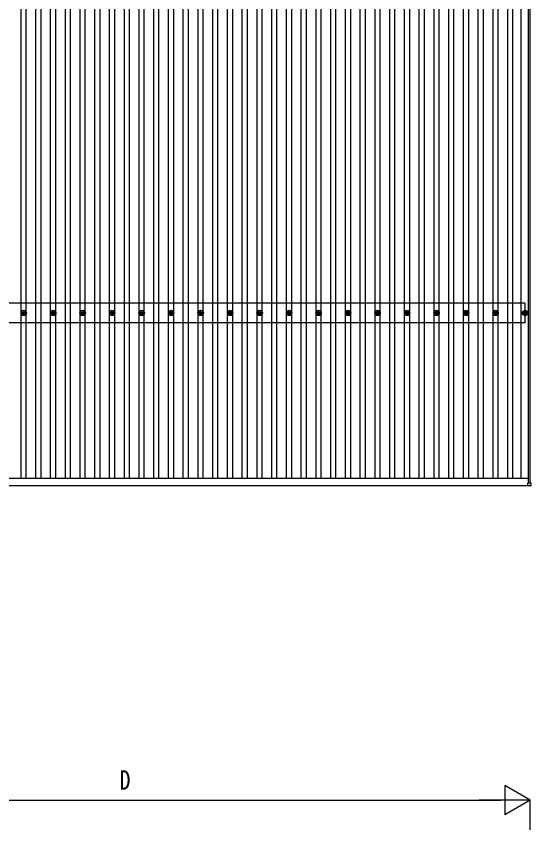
# Model space of a CAD drawing. Units: millimetres, scale not verified. Extents: x -16820 to 16820, y -11880 to 11880.
# Drawn here: x -12152 to -8663, y 804 to 6319 of the extents above; entities that cross this region are included whole.
import ezdxf
from ezdxf.enums import TextEntityAlignment as Align

# ---------------------------------------------------------------- set-up
doc = ezdxf.new("R2010")
doc.units = ezdxf.units.MM
doc.header["$LTSCALE"] = 50
for name, color, linetype in [('0-5_YKK_13', 4, 'Continuous'), ('0-6_YKK_A1', 4, 'Continuous'), ('0-7_YKK_D', 6, 'Continuous')]:
    doc.layers.add(name, color=color, linetype=linetype)
doc.styles.add('ＭＳ ゴシック', font='')
doc.styles.get('ＭＳ ゴシック').set_extended_font_data('MS Gothic')

msp = doc.modelspace()

# ---------------------------------------------------------------- linework, layer by layer
at = {"layer": '0-5_YKK_13'}
for p, q in [((-12111.4, 4309.42), (-12106.99, 4309.42)), ((-12111.4, 4305.92), (-12106.99, 4305.92)), ((-12103.15, 4317.67), (-12103.15, 4313.25)), ((-12103.15, 4302.09), (-12103.15, 4297.67)), ((-12099.65, 4317.67), (-12099.65, 4313.25)), ((-12099.65, 4302.09), (-12099.65, 4297.67)), ((-12095.82, 4309.42), (-12091.4, 4309.42)), ((-12095.82, 4305.92), (-12091.4, 4305.92)), ((-11911.4, 4309.42), (-11906.99, 4309.42)), ((-11911.4, 4305.92), (-11906.99, 4305.92)), ((-11903.15, 4317.67), (-11903.15, 4313.25)), ((-11903.15, 4302.09), (-11903.15, 4297.67)), ((-11899.65, 4317.67), (-11899.65, 4313.25)), ((-11899.65, 4302.09), (-11899.65, 4297.67)), ((-11895.82, 4309.42), (-11891.4, 4309.42)), ((-11895.82, 4305.92), (-11891.4, 4305.92)), ((-11711.4, 4309.42), (-11706.99, 4309.42)), ((-11711.4, 4305.92), (-11706.99, 4305.92)), ((-11703.15, 4317.67), (-11703.15, 4313.25)), ((-11703.15, 4302.09), (-11703.15, 4297.67)), ((-11699.65, 4317.67), (-11699.65, 4313.25)), ((-11699.65, 4302.09), (-11699.65, 4297.67)), ((-11695.82, 4309.42), (-11691.4, 4309.42)), ((-11695.82, 4305.92), (-11691.4, 4305.92)), ((-11511.4, 4309.42), (-11506.99, 4309.42)), ((-11511.4, 4305.92), (-11506.99, 4305.92)), ((-11503.15, 4317.67), (-11503.15, 4313.25)), ((-11503.15, 4302.09), (-11503.15, 4297.67)), ((-11499.65, 4317.67), (-11499.65, 4313.25)), ((-11499.65, 4302.09), (-11499.65, 4297.67)), ((-11495.82, 4309.42), (-11491.4, 4309.42)), ((-11495.82, 4305.92), (-11491.4, 4305.92)), ((-11311.4, 4309.42), (-11306.99, 4309.42)), ((-11311.4, 4305.92), (-11306.99, 4305.92)), ((-11303.15, 4317.67), (-11303.15, 4313.25)), ((-11303.15, 4302.09), (-11303.15, 4297.67)), ((-11299.65, 4317.67), (-11299.65, 4313.25)), ((-11299.65, 4302.09), (-11299.65, 4297.67)), ((-11295.82, 4309.42), (-11291.4, 4309.42)), ((-11295.82, 4305.92), (-11291.4, 4305.92)), ((-11111.4, 4309.42), (-11106.99, 4309.42)), ((-11111.4, 4305.92), (-11106.99, 4305.92)), ((-11103.15, 4317.67), (-11103.15, 4313.25)), ((-11103.15, 4302.09), (-11103.15, 4297.67)), ((-11099.65, 4317.67), (-11099.65, 4313.25)), ((-11099.65, 4302.09), (-11099.65, 4297.67)), ((-11095.82, 4309.42), (-11091.4, 4309.42)), ((-11095.82, 4305.92), (-11091.4, 4305.92)), ((-10911.4, 4309.42), (-10906.99, 4309.42)), ((-10911.4, 4305.92), (-10906.99, 4305.92)), ((-10903.15, 4317.67), (-10903.15, 4313.25)), ((-10903.15, 4302.09), (-10903.15, 4297.67)), ((-10899.65, 4317.67), (-10899.65, 4313.25)), ((-10899.65, 4302.09), (-10899.65, 4297.67)), ((-10895.82, 4309.42), (-10891.4, 4309.42)), ((-10895.82, 4305.92), (-10891.4, 4305.92)), ((-10711.4, 4309.42), (-10706.99, 4309.42)), ((-10711.4, 4305.92), (-10706.99, 4305.92)), ((-10703.15, 4317.67), (-10703.15, 4313.25)), ((-10703.15, 4302.09), (-10703.15, 4297.67)), ((-10699.65, 4317.67), (-10699.65, 4313.25)), ((-10699.65, 4302.09), (-10699.65, 4297.67)), ((-10695.82, 4309.42), (-10691.4, 4309.42)), ((-10695.82, 4305.92), (-10691.4, 4305.92)), ((-10511.4, 4309.42), (-10506.99, 4309.42)), ((-10511.4, 4305.92), (-10506.99, 4305.92)), ((-10503.15, 4317.67), (-10503.15, 4313.25)), ((-10503.15, 4302.09), (-10503.15, 4297.67)), ((-10499.65, 4317.67), (-10499.65, 4313.25)), ((-10499.65, 4302.09), (-10499.65, 4297.67)), ((-10495.82, 4309.42), (-10491.4, 4309.42)), ((-10495.82, 4305.92), (-10491.4, 4305.92)), ((-10311.4, 4309.42), (-10306.99, 4309.42)), ((-10311.4, 4305.92), (-10306.99, 4305.92)), ((-10303.15, 4317.67), (-10303.15, 4313.25)), ((-10303.15, 4302.09), (-10303.15, 4297.67)), ((-10299.65, 4317.67), (-10299.65, 4313.25)), ((-10299.65, 4302.09), (-10299.65, 4297.67)), ((-10295.82, 4309.42), (-10291.4, 4309.42)), ((-10295.82, 4305.92), (-10291.4, 4305.92)), ((-10111.4, 4309.42), (-10106.99, 4309.42)), ((-10111.4, 4305.92), (-10106.99, 4305.92)), ((-10103.15, 4317.67), (-10103.15, 4313.25)), ((-10103.15, 4302.09), (-10103.15, 4297.67)), ((-10099.65, 4317.67), (-10099.65, 4313.25)), ((-10099.65, 4302.09), (-10099.65, 4297.67)), ((-10095.82, 4309.42), (-10091.4, 4309.42)), ((-10095.82, 4305.92), (-10091.4, 4305.92)), ((-9911.4, 4309.42), (-9906.99, 4309.42)), ((-9911.4, 4305.92), (-9906.99, 4305.92)), ((-9903.15, 4317.67), (-9903.15, 4313.25)), ((-9903.15, 4302.09), (-9903.15, 4297.67)), ((-9899.65, 4317.67), (-9899.65, 4313.25)), ((-9899.65, 4302.09), (-9899.65, 4297.67)), ((-9895.82, 4309.42), (-9891.4, 4309.42)), ((-9895.82, 4305.92), (-9891.4, 4305.92)), ((-9711.4, 4309.42), (-9706.99, 4309.42)), ((-9711.4, 4305.92), (-9706.99, 4305.92)), ((-9703.15, 4317.67), (-9703.15, 4313.25)), ((-9703.15, 4302.09), (-9703.15, 4297.67)), ((-9699.65, 4317.67), (-9699.65, 4313.25)), ((-9699.65, 4302.09), (-9699.65, 4297.67)), ((-9695.82, 4309.42), (-9691.4, 4309.42)), ((-9695.82, 4305.92), (-9691.4, 4305.92)), ((-9511.4, 4309.42), (-9506.99, 4309.42)), ((-9511.4, 4305.92), (-9506.99, 4305.92)), ((-9503.15, 4317.67), (-9503.15, 4313.25)), ((-9503.15, 4302.09), (-9503.15, 4297.67)), ((-9499.65, 4317.67), (-9499.65, 4313.25)), ((-9499.65, 4302.09), (-9499.65, 4297.67)), ((-9495.82, 4309.42), (-9491.4, 4309.42)), ((-9495.82, 4305.92), (-9491.4, 4305.92)), ((-9311.4, 4309.42), (-9306.99, 4309.42)), ((-9311.4, 4305.92), (-9306.99, 4305.92)), ((-9303.15, 4317.67), (-9303.15, 4313.25)), ((-9303.15, 4302.09), (-9303.15, 4297.67)), ((-9299.65, 4317.67), (-9299.65, 4313.25)), ((-9299.65, 4302.09), (-9299.65, 4297.67)), ((-9295.82, 4309.42), (-9291.4, 4309.42)), ((-9295.82, 4305.92), (-9291.4, 4305.92)), ((-9111.4, 4309.42), (-9106.99, 4309.42)), ((-9111.4, 4305.92), (-9106.99, 4305.92)), ((-9103.15, 4317.67), (-9103.15, 4313.25)), ((-9103.15, 4302.09), (-9103.15, 4297.67)), ((-9099.65, 4317.67), (-9099.65, 4313.25)), ((-9099.65, 4302.09), (-9099.65, 4297.67)), ((-9095.82, 4309.42), (-9091.4, 4309.42)), ((-9095.82, 4305.92), (-9091.4, 4305.92)), ((-8911.4, 4309.42), (-8906.99, 4309.42)), ((-8911.4, 4305.92), (-8906.99, 4305.92)), ((-8903.15, 4317.67), (-8903.15, 4313.25)), ((-8903.15, 4302.09), (-8903.15, 4297.67)), ((-8899.65, 4317.67), (-8899.65, 4313.25)), ((-8899.65, 4302.09), (-8899.65, 4297.67)), ((-8895.82, 4309.42), (-8891.4, 4309.42)), ((-8895.82, 4305.92), (-8891.4, 4305.92)), ((-8711.4, 4309.42), (-8706.99, 4309.42)), ((-8711.4, 4305.92), (-8706.99, 4305.92)), ((-8703.15, 4317.67), (-8703.15, 4313.25)), ((-8703.15, 4302.09), (-8703.15, 4297.67)), ((-8699.65, 4317.67), (-8699.65, 4313.25)), ((-8699.65, 4302.09), (-8699.65, 4297.67)), ((-8695.82, 4309.42), (-8691.4, 4309.42)), ((-8695.82, 4305.92), (-8691.4, 4305.92)), ((-8683.1, 3136.76), (-8683.1, 3154.76)), ((-8682.1, 3155.76), (-8664.1, 3155.76)), ((-8663.1, 3154.76), (-8663.1, 3136.76)), ((-8664.1, 3135.76), (-8682.1, 3135.76))]:
    msp.add_line(p, q, dxfattribs=at)
for centre, radius in [((-12101.4, 4307.67), 18.25), ((-12101.4, 4307.67), 10.15), ((-12101.4, 4307.67), 5.85), ((-12101.4, 4307.67), 5.25), ((-11901.4, 4307.67), 18.25), ((-11901.4, 4307.67), 10.15), ((-11901.4, 4307.67), 5.85), ((-11901.4, 4307.67), 5.25), ((-11701.4, 4307.67), 18.25), ((-11701.4, 4307.67), 10.15), ((-11701.4, 4307.67), 5.85), ((-11701.4, 4307.67), 5.25), ((-11501.4, 4307.67), 18.25), ((-11501.4, 4307.67), 10.15), ((-11501.4, 4307.67), 5.85), ((-11501.4, 4307.67), 5.25), ((-11301.4, 4307.67), 18.25), ((-11301.4, 4307.67), 10.15), ((-11301.4, 4307.67), 5.85), ((-11301.4, 4307.67), 5.25), ((-11101.4, 4307.67), 18.25), ((-11101.4, 4307.67), 10.15), ((-11101.4, 4307.67), 5.85), ((-11101.4, 4307.67), 5.25), ((-10901.4, 4307.67), 18.25), ((-10901.4, 4307.67), 10.15), ((-10901.4, 4307.67), 5.85), ((-10901.4, 4307.67), 5.25), ((-10701.4, 4307.67), 18.25), ((-10701.4, 4307.67), 10.15), ((-10701.4, 4307.67), 5.85), ((-10701.4, 4307.67), 5.25), ((-10501.4, 4307.67), 18.25), ((-10501.4, 4307.67), 10.15), ((-10501.4, 4307.67), 5.85), ((-10501.4, 4307.67), 5.25), ((-10301.4, 4307.67), 18.25), ((-10301.4, 4307.67), 10.15), ((-10301.4, 4307.67), 5.85), ((-10301.4, 4307.67), 5.25), ((-10101.4, 4307.67), 18.25), ((-10101.4, 4307.67), 10.15), ((-10101.4, 4307.67), 5.85), ((-10101.4, 4307.67), 5.25), ((-9901.4, 4307.67), 18.25), ((-9901.4, 4307.67), 10.15), ((-9901.4, 4307.67), 5.85), ((-9901.4, 4307.67), 5.25), ((-9701.4, 4307.67), 18.25), ((-9701.4, 4307.67), 10.15), ((-9701.4, 4307.67), 5.85), ((-9701.4, 4307.67), 5.25), ((-9501.4, 4307.67), 18.25), ((-9501.4, 4307.67), 10.15), ((-9501.4, 4307.67), 5.85), ((-9501.4, 4307.67), 5.25), ((-9301.4, 4307.67), 18.25), ((-9301.4, 4307.67), 10.15), ((-9301.4, 4307.67), 5.85), ((-9301.4, 4307.67), 5.25), ((-9101.4, 4307.67), 18.25), ((-9101.4, 4307.67), 10.15), ((-9101.4, 4307.67), 5.85), ((-9101.4, 4307.67), 5.25), ((-8901.4, 4307.67), 18.25), ((-8901.4, 4307.67), 10.15), ((-8901.4, 4307.67), 5.85), ((-8901.4, 4307.67), 5.25), ((-8701.4, 4307.67), 18.25), ((-8701.4, 4307.67), 10.15), ((-8701.4, 4307.67), 5.85), ((-8701.4, 4307.67), 5.25)]:
    msp.add_circle(centre, radius, dxfattribs=at)
for centre, start, end in [((-8682.1, 3154.76), 90, 180), ((-8664.1, 3154.76), 0, 90), ((-8682.1, 3136.76), 180, 270), ((-8664.1, 3136.76), 270, 0)]:
    msp.add_arc(centre, 1, start, end, dxfattribs=at)
at = {"layer": '0-6_YKK_A1'}
for p, q in [((-8678.4, 3155.73), (-8678.4, 8554.15)), ((-8666.4, 3155.73), (-8666.4, 8554.15)), ((-12018.9, 3187.05), (-12018.9, 8528.06)), ((-11983.9, 3187.05), (-11983.9, 8528.06)), ((-11818.9, 3187.05), (-11818.9, 8528.06)), ((-11783.9, 3187.05), (-11783.9, 8528.06)), ((-11618.9, 3187.05), (-11618.9, 8528.06)), ((-11583.9, 3187.05), (-11583.9, 8528.06)), ((-11418.9, 3187.05), (-11418.9, 8528.06)), ((-11383.9, 3187.05), (-11383.9, 8528.06)), ((-11218.9, 3187.05), (-11218.9, 8528.06)), ((-11183.9, 3187.05), (-11183.9, 8528.06)), ((-11018.9, 3187.05), (-11018.9, 8528.06)), ((-10983.9, 3187.05), (-10983.9, 8528.06)), ((-10818.9, 3187.05), (-10818.9, 8528.06)), ((-10783.9, 3187.05), (-10783.9, 8528.06)), ((-10618.9, 3187.05), (-10618.9, 8528.06)), ((-10583.9, 3187.05), (-10583.9, 8528.06)), ((-10418.9, 3187.05), (-10418.9, 8528.06)), ((-10383.9, 3187.05), (-10383.9, 8528.06)), ((-10218.9, 3187.05), (-10218.9, 8528.06)), ((-10183.9, 3187.05), (-10183.9, 8528.06)), ((-10018.9, 3187.05), (-10018.9, 8528.06)), ((-9983.9, 3187.05), (-9983.9, 8528.06)), ((-9818.9, 3187.05), (-9818.9, 8528.06)), ((-9783.9, 3187.05), (-9783.9, 8528.06)), ((-9618.9, 3187.05), (-9618.9, 8528.06)), ((-9583.9, 3187.05), (-9583.9, 8528.06)), ((-9418.9, 3187.05), (-9418.9, 8528.06)), ((-9383.9, 3187.05), (-9383.9, 8528.06)), ((-9218.9, 3187.05), (-9218.9, 8528.06)), ((-9183.9, 3187.05), (-9183.9, 8528.06)), ((-9018.9, 3187.05), (-9018.9, 8528.06)), ((-8983.9, 3187.05), (-8983.9, 8528.06)), ((-8818.9, 3187.05), (-8818.9, 8528.06)), ((-8783.9, 3187.05), (-8783.9, 8528.06)), ((-8727.9, 3187.05), (-8727.9, 8528.06)), ((-12118.9, 4312.85), (-12118.9, 7402.49)), ((-12083.9, 4312.85), (-12083.9, 7402.49)), ((-11918.9, 4312.85), (-11918.9, 7402.49)), ((-11883.9, 4312.85), (-11883.9, 7402.49)), ((-11718.9, 4312.85), (-11718.9, 7402.49)), ((-11683.9, 4312.85), (-11683.9, 7402.49)), ((-11518.9, 4312.85), (-11518.9, 7402.49)), ((-11483.9, 4312.85), (-11483.9, 7402.49)), ((-11318.9, 4312.85), (-11318.9, 7402.49)), ((-11283.9, 4312.85), (-11283.9, 7402.49)), ((-11118.9, 4312.85), (-11118.9, 7402.49)), ((-11083.9, 4312.85), (-11083.9, 7402.49)), ((-10918.9, 4312.85), (-10918.9, 7402.49)), ((-10883.9, 4312.85), (-10883.9, 7402.49)), ((-10718.9, 4312.85), (-10718.9, 7402.49)), ((-10683.9, 4312.85), (-10683.9, 7402.49)), ((-10518.9, 4312.85), (-10518.9, 7402.49)), ((-10483.9, 4312.85), (-10483.9, 7402.49)), ((-10318.9, 4312.85), (-10318.9, 7402.49)), ((-10283.9, 4312.85), (-10283.9, 7402.49)), ((-10118.9, 4312.85), (-10118.9, 7402.49)), ((-10083.9, 4312.85), (-10083.9, 7402.49)), ((-9918.9, 4312.85), (-9918.9, 7402.49)), ((-9883.9, 4312.85), (-9883.9, 7402.49)), ((-9718.9, 4312.85), (-9718.9, 7402.49)), ((-9683.9, 4312.85), (-9683.9, 7402.49)), ((-9518.9, 4312.85), (-9518.9, 7402.49)), ((-9483.9, 4312.85), (-9483.9, 7402.49)), ((-9318.9, 4312.85), (-9318.9, 7402.49)), ((-9283.9, 4312.85), (-9283.9, 7402.49)), ((-9118.9, 4312.85), (-9118.9, 7402.49)), ((-9083.9, 4312.85), (-9083.9, 7402.49)), ((-8918.9, 4312.85), (-8918.9, 7402.49)), ((-8883.9, 4312.85), (-8883.9, 7402.49)), ((-8701.4, 4374.67), (-14101.4, 4374.67)), ((-8701.4, 4240.67), (-8701.4, 4374.67)), ((-12118.9, 3187.05), (-12118.9, 4302.49)), ((-12083.9, 3187.05), (-12083.9, 4302.49)), ((-11918.9, 3187.05), (-11918.9, 4302.49)), ((-11883.9, 3187.05), (-11883.9, 4302.49)), ((-11718.9, 3187.05), (-11718.9, 4302.49)), ((-11683.9, 3187.05), (-11683.9, 4302.49)), ((-11518.9, 3187.05), (-11518.9, 4302.49)), ((-11483.9, 3187.05), (-11483.9, 4302.49)), ((-11318.9, 3187.05), (-11318.9, 4302.49)), ((-11283.9, 3187.05), (-11283.9, 4302.49)), ((-11118.9, 3187.05), (-11118.9, 4302.49)), ((-11083.9, 3187.05), (-11083.9, 4302.49)), ((-10918.9, 3187.05), (-10918.9, 4302.49)), ((-10883.9, 3187.05), (-10883.9, 4302.49)), ((-10718.9, 3187.05), (-10718.9, 4302.49)), ((-10683.9, 3187.05), (-10683.9, 4302.49)), ((-10518.9, 3187.05), (-10518.9, 4302.49)), ((-10483.9, 3187.05), (-10483.9, 4302.49)), ((-10318.9, 3187.05), (-10318.9, 4302.49)), ((-10283.9, 3187.05), (-10283.9, 4302.49)), ((-10118.9, 3187.05), (-10118.9, 4302.49)), ((-10083.9, 3187.05), (-10083.9, 4302.49)), ((-9918.9, 3187.05), (-9918.9, 4302.49)), ((-9883.9, 3187.05), (-9883.9, 4302.49)), ((-9718.9, 3187.05), (-9718.9, 4302.49)), ((-9683.9, 3187.05), (-9683.9, 4302.49)), ((-9518.9, 3187.05), (-9518.9, 4302.49)), ((-9483.9, 3187.05), (-9483.9, 4302.49)), ((-9318.9, 3187.05), (-9318.9, 4302.49)), ((-9283.9, 3187.05), (-9283.9, 4302.49)), ((-9118.9, 3187.05), (-9118.9, 4302.49)), ((-9083.9, 3187.05), (-9083.9, 4302.49)), ((-8918.9, 3187.05), (-8918.9, 4302.49)), ((-8883.9, 3187.05), (-8883.9, 4302.49)), ((-8701.4, 4240.67), (-14101.4, 4240.67)), ((-14124.4, 3187.05), (-8678.4, 3187.05)), ((-14119.7, 3139.06), (-8683.1, 3139.06))]:
    msp.add_line(p, q, dxfattribs=at)
at = {"layer": '0-7_YKK_D'}
for p, q in [((-8666.4, 1004.38), (-8839.61, 1104.38)), ((-8839.61, 1104.38), (-8839.61, 904.38)), ((-13936.4, 1004.38), (-8866.4, 1004.38)), ((-8666.4, 1004.38), (-9012.81, 1004.38)), ((-8666.4, 1004.38), (-8839.61, 904.38)), ((-8666.4, 804.38), (-8666.4, 1005.38))]:
    msp.add_line(p, q, dxfattribs=at)

# ---------------------------------------------------------------- texts
at = {"layer": '0-7_YKK_D', "style": 'ＭＳ ゴシック', "width": 0.8}
msp.add_text('D', height=132, dxfattribs=at).set_placement((-11449.4, 1036.38), align=Align.BOTTOM_LEFT)

doc.saveas('drawing.dxf')
